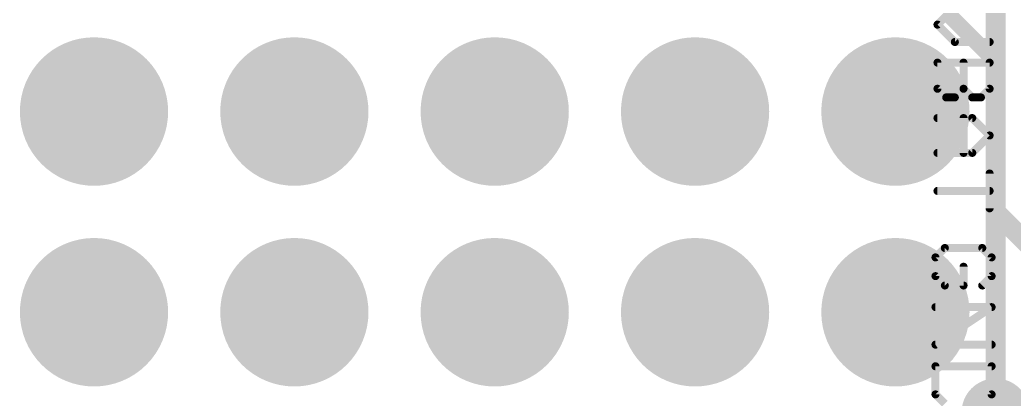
# Model space of a CAD drawing. Extents: x -32 to 75, y -23 to 37.
# Drawn here: x 16.84 to 29.44, y 23.03 to 27.83 of the extents above; entities that cross this region are included whole.
import ezdxf

# ---------------------------------------------------------------- set-up
doc = ezdxf.new("R2010")
doc.units = 0
for name, color, linetype in [('1', 12, 'CONTINUOUS'), ('16', 132, 'CONTINUOUS'), ('17', 110, 'CONTINUOUS'), ('18', 110, 'CONTINUOUS'), ('21', 41, 'CONTINUOUS'), ('22', 40, 'CONTINUOUS'), ('51', 53, 'CONTINUOUS')]:
    doc.layers.add(name, color=color, linetype=linetype)

# ---------------------------------------------------------------- blocks, each defined once
blk = doc.blocks.new('RECT')
blk.add_solid([(-0.5, -0.5), (0.5, -0.5), (-0.5, 0.5), (0.5, 0.5)])
blk = doc.blocks.new('ROUNDP')
at = {"const_width": 0.5}
blk.add_lwpolyline([(0, -0.25, 1), (0, 0.25, 1), (0, -0.25)], format="xyb", dxfattribs=at)
blk = doc.blocks.new('ROUNDV')
at = {"const_width": 0.5}
blk.add_lwpolyline([(0, -0.25, 1), (0, 0.25, 1), (0, -0.25)], format="xyb", dxfattribs=at)

msp = doc.modelspace()

# ---------------------------------------------------------------- linework, layer by layer
at = {"layer": '1'}
for points, const_width in [([(29.21, 27.305), (28.575, 27.94)], 0.2032), ([(29.21, 25.4), (29.21, 27.305)], 0.2032), ([(29.21, 25.4), (30.48, 24.13)], 0.254)]:
    msp.add_lwpolyline(points, dxfattribs=dict(at, const_width=const_width))
for points, const_width in [([(29.2608, 27.305, 1), (29.1592, 27.305)], 0.1016), ([(29.1741, 27.2691, 1), (29.2459, 27.3409)], 0.1016), ([(29.2549, 25.4449, 1), (29.1651, 25.3551)], 0.127), ([(29.1592, 25.4, 1), (29.2608, 25.4)], 0.1016)]:
    msp.add_lwpolyline(points, format="xyb", dxfattribs=dict(at, const_width=const_width))
at = {"layer": '16', "const_width": 0.2032}
msp.add_lwpolyline([(29.21, 31.75), (29.21, 22.86)], dxfattribs=at)
at = {"layer": '21', "const_width": 0.254}
msp.add_lwpolyline([(29.21, 33.02), (29.21, 2.54)], dxfattribs=at)
at = {"layer": '22', "const_width": 0.254}
msp.add_lwpolyline([(29.21, 31.75), (29.21, 2.54)], dxfattribs=at)
at = {"layer": '51', "const_width": 0.1016}
for points in [[(28.6937, 27.9908), (28.4734, 27.7705)], [(28.4734, 27.7705), (28.6937, 27.5502)], [(28.6937, 27.5502), (29.1344, 27.5502)], [(28.4734, 27.2892), (29.1344, 27.2892)], [(28.4734, 26.9587), (28.4734, 27.2892)], [(28.8039, 27.2892), (28.8039, 26.9587)], [(29.1344, 27.2892), (29.1344, 26.9587)], [(28.5836, 26.8485), (28.4734, 26.9587)], [(28.8039, 26.9587), (28.6937, 26.8485)], [(28.914, 26.8485), (28.8039, 26.9587)], [(29.1344, 26.9587), (29.0242, 26.8485)], [(28.6937, 26.8485), (28.5836, 26.8485)], [(29.0242, 26.8485), (28.914, 26.8485)], [(28.4734, 26.5875), (28.914, 26.5875)], [(28.8039, 26.5875), (28.8039, 26.1469)], [(28.914, 26.5875), (29.1344, 26.3672)], [(29.1344, 26.3672), (28.914, 26.1469)], [(28.914, 26.1469), (28.4734, 26.1469)], [(29.1344, 25.8859), (29.1344, 25.4452)], [(28.4734, 25.6656), (29.1344, 25.6656)], [(28.5666, 24.9428), (28.448, 24.8242)], [(29.0412, 24.9428), (28.5666, 24.9428)], [(29.1598, 24.8242), (29.0412, 24.9428)], [(28.448, 24.8242), (28.448, 24.5869)], [(29.1598, 24.5869), (29.1598, 24.8242)], [(28.8039, 24.4683), (28.8039, 24.7055)], [(28.448, 24.5869), (28.5666, 24.4683)], [(29.0412, 24.4683), (29.1598, 24.5869)], [(28.5666, 24.4683), (28.8039, 24.4683)], [(28.448, 24.1944), (29.1598, 24.1944)], [(29.1598, 24.1944), (28.448, 23.7198)], [(28.448, 23.7198), (29.1598, 23.7198)], [(29.1598, 23.446), (28.448, 23.446)], [(28.448, 23.446), (28.448, 23.0901)], [(29.1598, 23.0901), (29.1598, 23.446)], [(28.448, 23.0901), (28.5666, 22.9714)], [(29.0412, 22.9714), (29.1598, 23.0901)]]:
    msp.add_lwpolyline(points, dxfattribs=at)
at = {"layer": '51', "const_width": 0.0508}
for points in [[(28.4914, 27.7884, 1), (28.4554, 27.7525)], [(28.4554, 27.7884, 1), (28.4914, 27.7525)], [(28.6937, 27.5756, 1), (28.6937, 27.5248)], [(28.6758, 27.5322, 1), (28.7117, 27.5681)], [(29.1344, 27.5248, 1), (29.1344, 27.5756)], [(28.4734, 27.3146, 1), (28.4734, 27.2638)], [(28.4988, 27.2892, 1), (28.448, 27.2892)], [(28.8293, 27.2892, 1), (28.7785, 27.2892)], [(29.1598, 27.2892, 1), (29.109, 27.2892)], [(29.1344, 27.2638, 1), (29.1344, 27.3146)], [(28.4914, 26.9766, 1), (28.4554, 26.9407)], [(28.448, 26.9587, 1), (28.4988, 26.9587)], [(28.8218, 26.9766, 1), (28.7859, 26.9407)], [(28.7785, 26.9587, 1), (28.8293, 26.9587)], [(28.8218, 26.9407, 1), (28.7859, 26.9766)], [(29.109, 26.9587, 1), (29.1598, 26.9587)], [(29.1523, 26.9407, 1), (29.1164, 26.9766)], [(28.5836, 26.8739, 1), (28.5836, 26.8231)], [(28.5656, 26.8306, 1), (28.6015, 26.8665)], [(28.6758, 26.8665, 1), (28.7117, 26.8306)], [(28.6937, 26.8231, 1), (28.6937, 26.8739)], [(28.914, 26.8739, 1), (28.914, 26.8231)], [(28.8961, 26.8306, 1), (28.932, 26.8665)], [(29.0062, 26.8665, 1), (29.0422, 26.8306)], [(29.0242, 26.8231, 1), (29.0242, 26.8739)], [(28.4734, 26.6129, 1), (28.4734, 26.5621)], [(28.8293, 26.5875, 1), (28.7785, 26.5875)], [(28.932, 26.6055, 1), (28.8961, 26.5696)], [(28.914, 26.5621, 1), (28.914, 26.6129)], [(29.1523, 26.3492, 1), (29.1164, 26.3852)], [(29.1164, 26.3492, 1), (29.1523, 26.3852)], [(28.4734, 26.1723, 1), (28.4734, 26.1215)], [(28.7785, 26.1469, 1), (28.8293, 26.1469)], [(28.8961, 26.1648, 1), (28.932, 26.1289)], [(28.914, 26.1215, 1), (28.914, 26.1723)], [(29.1598, 25.8859, 1), (29.109, 25.8859)], [(28.4734, 25.691, 1), (28.4734, 25.6402)], [(29.1344, 25.6402, 1), (29.1344, 25.691)], [(29.109, 25.4452, 1), (29.1598, 25.4452)], [(28.5666, 24.9682, 1), (28.5666, 24.9174)], [(28.5846, 24.9248, 1), (28.5487, 24.9608)], [(29.0591, 24.9608, 1), (29.0232, 24.9248)], [(29.0412, 24.9174, 1), (29.0412, 24.9682)], [(28.4734, 24.8242, 1), (28.4226, 24.8242)], [(28.43, 24.8421, 1), (28.466, 24.8062)], [(29.1852, 24.8242, 1), (29.1344, 24.8242)], [(29.1418, 24.8062, 1), (29.1778, 24.8421)], [(28.8293, 24.7055, 1), (28.7785, 24.7055)], [(28.466, 24.6049, 1), (28.43, 24.5689)], [(28.4226, 24.5869, 1), (28.4734, 24.5869)], [(29.1344, 24.5869, 1), (29.1852, 24.5869)], [(29.1778, 24.5689, 1), (29.1418, 24.6049)], [(28.5666, 24.4937, 1), (28.5666, 24.4429)], [(28.5487, 24.4503, 1), (28.5846, 24.4862)], [(28.7785, 24.4683, 1), (28.8293, 24.4683)], [(28.8039, 24.4429, 1), (28.8039, 24.4937)], [(29.0232, 24.4862, 1), (29.0591, 24.4503)], [(28.448, 24.2198, 1), (28.448, 24.169)], [(29.1739, 24.1733, 1), (29.1457, 24.2155)], [(29.1598, 24.169, 1), (29.1598, 24.2198)], [(28.448, 23.7452, 1), (28.448, 23.6944)], [(28.4339, 23.741, 1), (28.4621, 23.6987)], [(29.1598, 23.6944, 1), (29.1598, 23.7452)], [(28.448, 23.4714, 1), (28.448, 23.4206)], [(28.4734, 23.446, 1), (28.4226, 23.446)], [(29.1852, 23.446, 1), (29.1344, 23.446)], [(29.1598, 23.4206, 1), (29.1598, 23.4714)], [(28.466, 23.108, 1), (28.43, 23.0721)], [(28.4226, 23.0901, 1), (28.4734, 23.0901)], [(29.1344, 23.0901, 1), (29.1852, 23.0901)], [(29.1778, 23.0721, 1), (29.1418, 23.108)]]:
    msp.add_lwpolyline(points, format="xyb", dxfattribs=at)

# ---------------------------------------------------------------- block references
at = {"layer": '17', "xscale": 1.8796, "yscale": 1.8796, "rotation": 180}
for p in [(17.78, 26.67), (17.78, 26.67), (20.32, 26.67), (20.32, 26.67), (22.86, 26.67), (22.86, 26.67), (25.4, 26.67), (25.4, 26.67), (27.94, 26.67), (27.94, 26.67), (17.78, 24.13), (17.78, 24.13), (20.32, 24.13), (20.32, 24.13), (22.86, 24.13), (22.86, 24.13), (25.4, 24.13), (25.4, 24.13), (27.94, 24.13), (27.94, 24.13)]:
    msp.add_blockref('ROUNDP', p, dxfattribs=at)
at = {"layer": '18', "xscale": 0.8636, "yscale": 0.8636}
msp.add_blockref('ROUNDV', (29.21, 22.86), dxfattribs=at)
msp.add_blockref('ROUNDV', (29.21, 22.86), dxfattribs=at)
at = {"layer": '51', "xscale": 0.508, "yscale": 0.508, "rotation": 90}
for p in [(17.78, 26.67), (20.32, 26.67), (22.86, 26.67), (25.4, 26.67), (27.94, 26.67), (17.78, 24.13), (20.32, 24.13), (22.86, 24.13), (25.4, 24.13), (27.94, 24.13)]:
    msp.add_blockref('RECT', p, dxfattribs=at)

doc.saveas('drawing.dxf')
